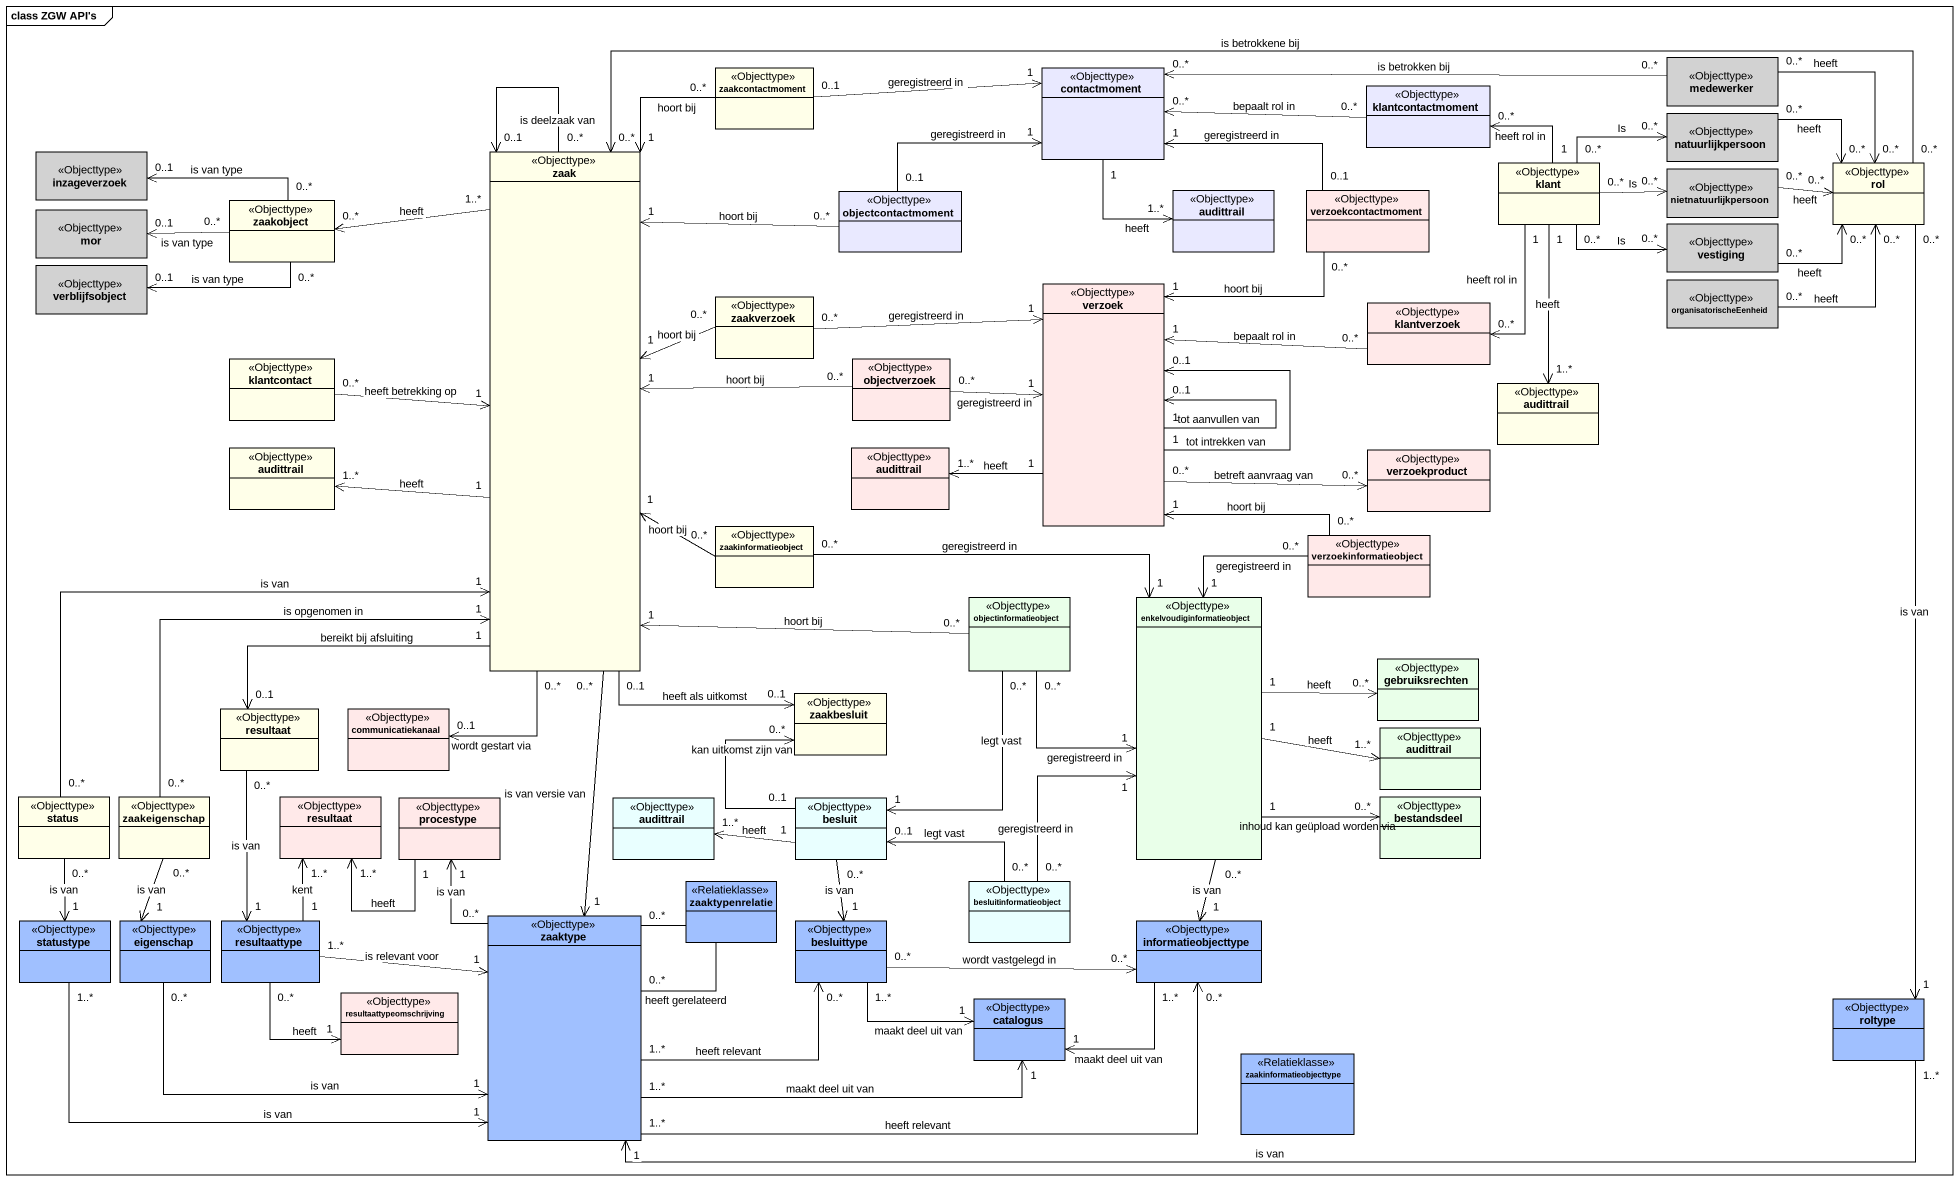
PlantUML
@startuml
mainframe class ZGW API's
hide circle
hide empty members
class zaakcontactmoment <<Objecttype>> #FFFFE9
class contactmoment <<Objecttype>> #E9E9FF
class klantcontactmoment <<Objecttype>> #E9E9FF
class medewerker <<Objecttype>> #D2D2D2
class natuurlijkpersoon <<Objecttype>> #D2D2D2
class inzageverzoek <<Objecttype>> #D2D2D2
class zaak <<Objecttype>> #FFFFE9
class klant <<Objecttype>> #FFFFE9
class nietnatuurlijkpersoon <<Objecttype>> #D2D2D2
class rol <<Objecttype>> #FFFFE9
class mor <<Objecttype>> #D2D2D2
class zaakobject <<Objecttype>> #FFFFE9
class objectcontactmoment <<Objecttype>> #E9E9FF
class audittrail <<Objecttype>> #E9E9FF
class verzoekcontactmoment <<Objecttype>> #FFE9E9
class vestiging <<Objecttype>> #D2D2D2
class verblijfsobject <<Objecttype>> #D2D2D2
class zaakverzoek <<Objecttype>> #FFFFE9
class verzoek <<Objecttype>> #FFE9E9
class klantverzoek <<Objecttype>> #FFE9E9
class organisatorischeEenheid <<Objecttype>> #D2D2D2
class klantcontact <<Objecttype>> #FFFFE9
class objectverzoek <<Objecttype>> #FFE9E9
class "audittrail" as audittrail_2 <<Objecttype>> #FFFFE9
class "audittrail" as audittrail_3 <<Objecttype>> #FFFFE9
class "audittrail" as audittrail_4 <<Objecttype>> #FFE9E9
class verzoekproduct <<Objecttype>> #FFE9E9
class zaakinformatieobject <<Objecttype>> #FFFFE9
class verzoekinformatieobject <<Objecttype>> #FFE9E9
class objectinformatieobject <<Objecttype>> #E9FFE9
class enkelvoudiginformatieobject <<Objecttype>> #E9FFE9
class gebruiksrechten <<Objecttype>> #E9FFE9
class resultaat <<Objecttype>> #FFFFE9
class communicatiekanaal <<Objecttype>> #FFE9E9
class zaakbesluit <<Objecttype>> #FFFFE9
class "audittrail" as audittrail_5 <<Objecttype>> #E9FFE9
class status <<Objecttype>> #FFFFE9
class zaakeigenschap <<Objecttype>> #FFFFE9
class "resultaat" as resultaat_2 <<Objecttype>> #FFE9E9
class procestype <<Objecttype>> #FFE9E9
class "audittrail" as audittrail_6 <<Objecttype>> #E9FFFF
class besluit <<Objecttype>> #E9FFFF
class bestandsdeel <<Objecttype>> #E9FFE9
class zaaktype <<Objecttype>> #A0C0FF
class zaaktypenrelatie <<Relatieklasse>> #A0C0FF
class besluitinformatieobject <<Objecttype>> #E9FFFF
class statustype <<Objecttype>> #A0C0FF
class eigenschap <<Objecttype>> #A0C0FF
class resultaattype <<Objecttype>> #A0C0FF
class besluittype <<Objecttype>> #A0C0FF
class informatieobjecttype <<Objecttype>> #A0C0FF
class resultaattypeomschrijving <<Objecttype>> #FFE9E9
class catalogus <<Objecttype>> #A0C0FF
class roltype <<Objecttype>> #A0C0FF
class zaakinformatieobjecttype <<Relatieklasse>> #A0C0FF
zaakcontactmoment "0..*" --> "1" zaak : hoort bij
contactmoment "1" <-left- "0..1" zaakcontactmoment : geregistreerd in
contactmoment "1" --> "1..*" audittrail : heeft
klantcontactmoment "0..*" -left-> "0..*" contactmoment : bepaalt rol in
medewerker "0..*" -left-> "0..*" contactmoment : is betrokken bij
medewerker "0..*" --> "0..*" rol : heeft
natuurlijkpersoon "0..*" -right-> "0..*" rol : heeft
zaak "0..*" --> "0..1" zaak : is deelzaak van
zaak "1..*" -up-> "0..*" zaakobject : heeft
zaak "1" -left-> "1..*" audittrail_3 : heeft
zaak "1" <-- "0..*" zaakinformatieobject : hoort bij
zaak "0..*" --> "0..1" communicatiekanaal : wordt gestart via
zaak "0..1" --> "0..1" zaakbesluit : heeft als uitkomst
zaak "0..*" --> "1" zaaktype : is van versie van
klant "1" -up-> "0..*" klantcontactmoment : heeft rol in
klant "0..*" -right-> "0..*" natuurlijkpersoon : Is
klant "0..*" -right-> "0..*" nietnatuurlijkpersoon : Is
klant "0..*" -right-> "0..*" vestiging : Is
klant "1" --> "0..*" klantverzoek : heeft rol in
klant "1" --> "1..*" audittrail_2 : heeft
nietnatuurlijkpersoon "0..*" -right-> "0..*" rol : heeft
rol "0..*" -left-> "0..*" zaak : is betrokkene bij
rol "0..*" --> "1" roltype : is van
zaakobject "0..*" -left-> "0..1" inzageverzoek : is van type
zaakobject "0..*" -left-> "0..1" mor : is van type
zaakobject "0..*" -left-> "0..1" verblijfsobject : is van type
objectcontactmoment "0..1" -right-> "1" contactmoment : geregistreerd in
objectcontactmoment "0..*" -left-> "1" zaak : hoort bij
verzoekcontactmoment "0..1" -left-> "1" contactmoment : geregistreerd in
verzoekcontactmoment "0..*" --> "1" verzoek : hoort bij
vestiging "0..*" -right-> "0..*" rol : heeft
zaakverzoek "0..*" -left-> "1" zaak : hoort bij
zaakverzoek "0..*" -right-> "1" verzoek : geregistreerd in
verzoek "1" --> "0..1" verzoek : tot aanvullen van
verzoek "1" --> "0..1" verzoek : tot intrekken van
verzoek "1" -left-> "1..*" audittrail_4 : heeft
verzoek "0..*" -right-> "0..*" verzoekproduct : betreft aanvraag van
klantverzoek "0..*" -left-> "1" verzoek : bepaalt rol in
organisatorischeEenheid "0..*" -up-> "0..*" rol : heeft
klantcontact "0..*" -right-> "1" zaak : heeft betrekking op
objectverzoek "0..*" -left-> "1" zaak : hoort bij
objectverzoek "0..*" -right-> "1" verzoek : geregistreerd in
zaakinformatieobject "0..*" -right-> "1" enkelvoudiginformatieobject : geregistreerd in
verzoekinformatieobject "0..*" -up-> "1" verzoek : hoort bij
verzoekinformatieobject "0..*" --> "1" enkelvoudiginformatieobject : geregistreerd in
objectinformatieobject "0..*" -left-> "1" zaak : hoort bij
objectinformatieobject "0..*" --> "1" besluit : legt vast
enkelvoudiginformatieobject "1" <-left- "0..*" objectinformatieobject : geregistreerd in
enkelvoudiginformatieobject "1" -right-> "0..*" gebruiksrechten : heeft
enkelvoudiginformatieobject "1" -right-> "1..*" audittrail_5 : heeft
enkelvoudiginformatieobject "1" -right-> "0..*" bestandsdeel : inhoud kan geüpload worden via
enkelvoudiginformatieobject "0..*" --> "1" informatieobjecttype : is van
resultaat "0..1" <-up- "1" zaak : bereikt bij afsluiting
resultaat "0..*" --> "1" resultaattype : is van
zaakbesluit "0..*" <-- "0..1" besluit : kan uitkomst zijn van
status "0..*" -up-> "1" zaak : is van
status "0..*" --> "1" statustype : is van
zaakeigenschap "0..*" -up-> "1" zaak : is opgenomen in
procestype "1" -left-> "1..*" resultaat_2 : heeft
besluit "1" -left-> "1..*" audittrail_6 : heeft
besluit "0..1" <-right- "0..*" besluitinformatieobject : legt vast
besluit "0..*" --> "1" besluittype : is van
zaaktype "0..*" -up-> "1" procestype : is van
zaaktype "0..*" -- "0..*" zaaktype : heeft gerelateerd
zaaktype "1..*" -right-> "0..*" besluittype : heeft relevant
zaaktype "1..*" -right-> "0..*" informatieobjecttype : heeft relevant
zaaktype "1..*" -right-> "1" catalogus : maakt deel uit van
besluitinformatieobject "0..*" -up-> "1" enkelvoudiginformatieobject : geregistreerd in
statustype "1..*" -right-> "1" zaaktype : is van
eigenschap "1" <-up- "0..*" zaakeigenschap : is van
eigenschap "0..*" -right-> "1" zaaktype : is van
resultaattype "1" -up-> "1..*" resultaat_2 : kent
resultaattype "1..*" -right-> "1" zaaktype : is relevant voor
resultaattype "0..*" -right-> "1" resultaattypeomschrijving : heeft
besluittype "0..*" -right-> "0..*" informatieobjecttype : wordt vastgelegd in
besluittype "1..*" -right-> "1" catalogus : maakt deel uit van
informatieobjecttype "1..*" -left-> "1" catalogus : maakt deel uit van
roltype "1..*" -left-> "1" zaaktype : is van
@enduml
